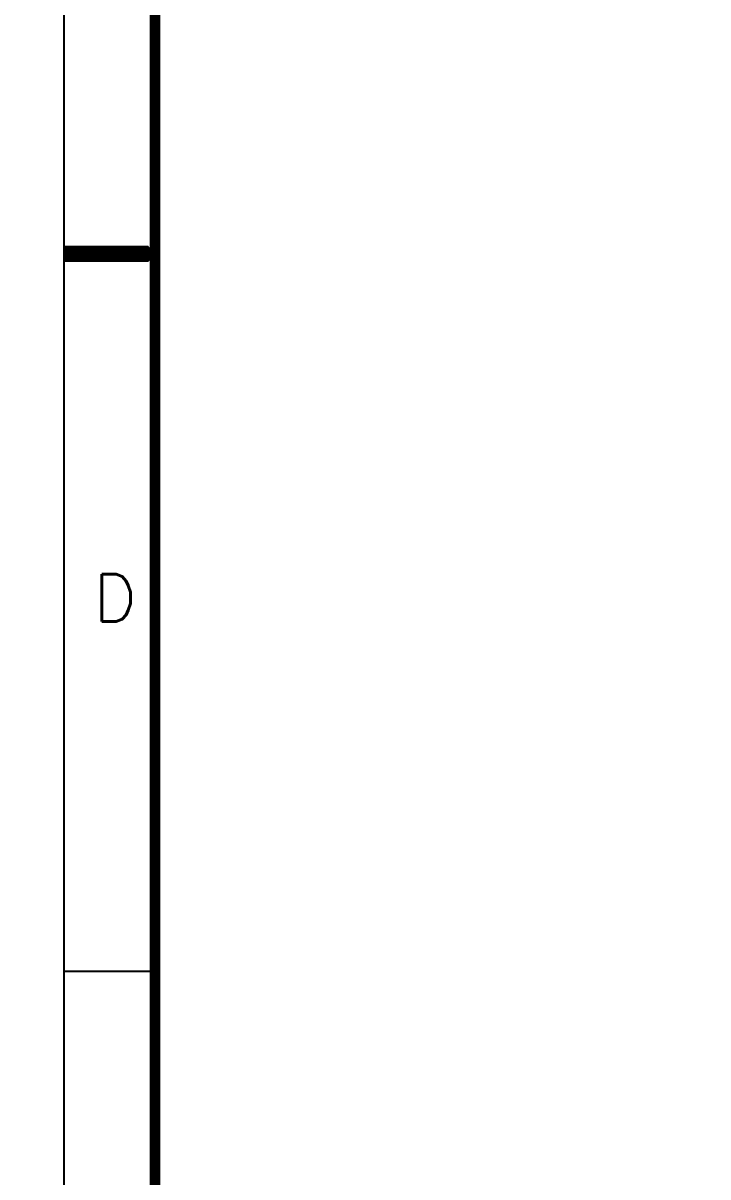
# Model space of a CAD drawing. Header units: millimetres. Extents: x -2596 to -724, y -1791 to -1070.
# Drawn here: x -2177.3 to -2134.5, y -1686.2 to -1614 of the extents above; entities that cross this region are included whole.
import ezdxf

# ---------------------------------------------------------------- set-up
doc = ezdxf.new("R2010")
doc.units = ezdxf.units.MM
doc.styles.get("Standard").update_dxf_attribs({"font": 'txt.shx'})

msp = doc.modelspace()

# ---------------------------------------------------------------- linework, layer by layer
msp.add_line((-2169.072, -1673.325), (-2174.758, -1673.325))
msp.add_lwpolyline([(-2174.758, -1493.856), (-1795.681, -1493.856), (-1795.681, -1762.705), (-2174.758, -1762.705), (-2174.758, -1493.856)])
at = {"color": 7, "linetype": 'Continuous', "const_width": 0.652}
msp.add_lwpolyline([(-2169.072, -1758.672), (-1801.367, -1758.672), (-1801.367, -1497.888), (-2169.072, -1497.888)], close=True, dxfattribs=at)
msp.add_lwpolyline([(-2169.072, -1628.458, 0, 5.128, 0), (-2171.216, -1628.458, 1.026, 1.026, 0), (-2174.758, -1628.458, 1.026, 1.026, 0)], format="xyseb")

# ---------------------------------------------------------------- texts
at = {"insert": (-2172.897, -1648.491), "char_height": 2.957, "width": 15.04746, "attachment_point": 1}
msp.add_mtext('D', dxfattribs=at)

doc.saveas('drawing.dxf')
